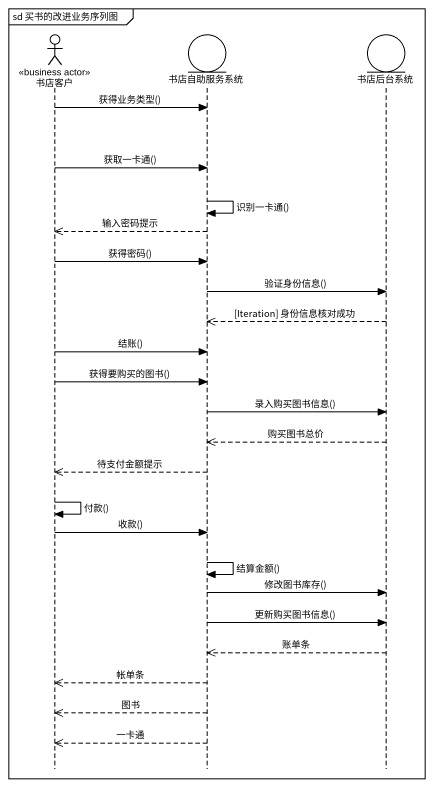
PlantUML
@startuml
mainframe sd 买书的改进业务序列图
hide footbox
actor 书店客户 <<business actor>>
entity 书店自助服务系统
entity 书店后台系统

书店客户 -> 书店自助服务系统 : 获得业务类型()
书店客户 -> 书店自助服务系统 : 获取一卡通()
书店自助服务系统 -> 书店自助服务系统 : 识别一卡通()
书店自助服务系统 -->> 书店客户 : 输入密码提示
书店客户 -> 书店自助服务系统 : 获得密码()
书店自助服务系统 -> 书店后台系统 : 验证身份信息()
书店后台系统 -->> 书店自助服务系统 : [Iteration] 身份信息核对成功
书店客户 -> 书店自助服务系统 : 结账()
书店客户 -> 书店自助服务系统 : 获得要购买的图书()
书店自助服务系统 -> 书店后台系统 : 录入购买图书信息()
书店后台系统 -->> 书店自助服务系统 : 购买图书总价
书店自助服务系统 -->> 书店客户 : 待支付金额提示
书店客户 -> 书店客户 : 付款()
书店客户 -> 书店自助服务系统 : 收款()
书店自助服务系统 -> 书店自助服务系统 : 结算金额()
书店自助服务系统 -> 书店后台系统 : 修改图书库存()
书店自助服务系统 -> 书店后台系统 : 更新购买图书信息()
书店后台系统 -->> 书店自助服务系统 : 账单条
书店自助服务系统 -->> 书店客户 : 帐单条
书店自助服务系统 -->> 书店客户 : 图书
书店自助服务系统 -->> 书店客户 : 一卡通
@enduml
